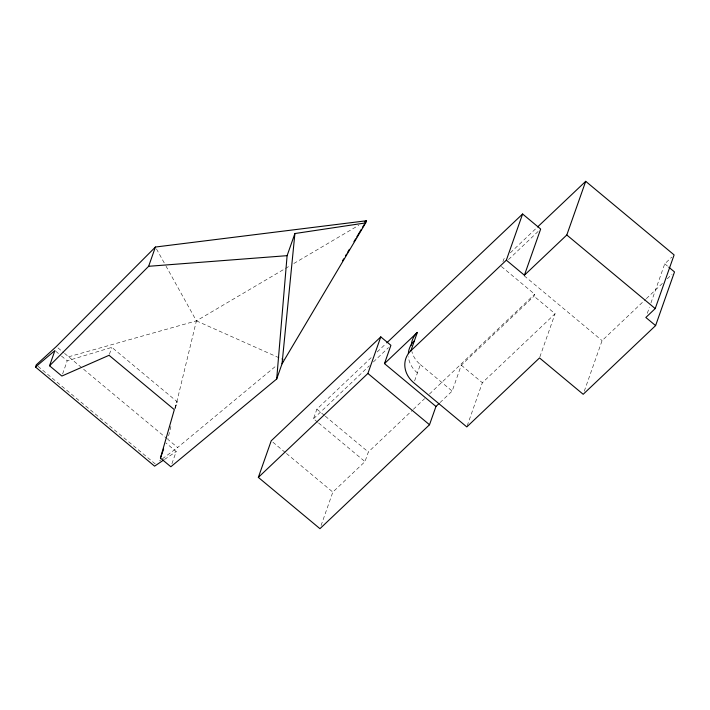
<?xml version="1.0" encoding="UTF-8"?>
<svg xmlns="http://www.w3.org/2000/svg" width="710" height="710" viewBox="0 0 710 710"><rect width="100%" height="100%" fill="white"/><g stroke="black" fill="none" stroke-linecap="round" stroke-linejoin="round"><path stroke-width="0.53" stroke-dasharray="3.55 2.66" d="M170.897 426.382L167.773 439.295L177.633 447.504L275.791 366.12M175.317 408.072L196.404 320.858L166.069 266.214M175.237 408.561L177.127 401.691L111.852 347.35L67.228 360.831L62.586 374.01M109.393 354.308L111.852 347.35M174.678 408.649L177.127 401.691M171.918 463.719L176.204 451.542L165.794 442.88M317.716 422.264L313.5 418.749L316.873 409.164L371.525 357.325M321.062 525.542L332.839 492.092L364.976 461.606L368.357 452.013L412.554 410.087M414.613 380.888L420.355 364.594A26.163 22.285 19.4 0 1 411.862 351.521M440.005 402.614L452.163 391.077L461.287 365.18L534 296.203L534.692 294.215L501.278 266.401M502.928 261.715L503.914 258.91L505.52 257.384M467.171 425.885L482.365 382.726L555.078 313.749L534 296.203M539.875 356.908L555.078 313.749M584.277 391.192L602.089 340.623L645.532 299.407M647.298 313.35L649.481 307.155M650.928 303.028L664.746 263.809L671.775 257.135M377.152 351.991L385.991 343.605M313.5 418.749L369.369 365.756M373.362 361.967L388.521 347.58M510.33 252.822L536.795 227.724M508.511 259.541L539.059 230.564M413.353 409.324L424.607 398.656M429.426 394.077L534.692 294.215M646.34 298.644L663.238 282.615M667.258 278.799L672.086 274.22M159.528 460.914L160.921 459.885M162.315 458.855L177.633 447.504M164.498 459.459L176.204 451.542M68.648 356.784L196.404 320.858L290.017 265.753M293.833 263.499L358.798 225.265M196.404 320.858L283.476 359.748M664.746 263.809L667.995 266.516M524.228 275.817L602.089 340.623M461.287 365.18L482.365 382.726M420.355 364.594L452.163 391.077M316.873 409.164L324.47 415.483M325.313 416.193L368.357 452.013M318.559 422.965L364.976 461.606M272.915 442.206L285.571 452.749M286.414 453.45L332.839 492.092M57.971 347.9L63.722 352.684M64.539 353.367L166.93 438.594M55.726 351.255L60.652 355.364M61.477 356.047L67.228 360.831M37.958 366.298L155.348 464.012M156.484 248.953L165.536 265.256M417.418 372.919A26.163 22.285 19.4 0 1 408.392 356.722"/><path stroke-width="1.06" d="M35.5 367.026L54.901 350.571L49.549 365.783L61.868 376.043L109.047 355.302L174.332 409.643L160.433 458.092L170.853 466.754L276.696 378.998L287.106 255.662L294.898 233.537L365.677 222.913L366.44 220.766L155.419 247.036L56.33 346.524L36.254 364.878L35.5 367.026L154.594 466.159L163.593 460.071M294.898 233.537L282.048 363.795L365.677 222.913M49.549 365.783L148.638 266.294L155.419 247.036M160.433 458.092L163.646 448.96M276.696 378.998L282.713 361.896M258.342 477.386L271.22 440.803L380.782 336.877L390.917 345.308L384.474 363.609L435.958 406.457L429.514 424.749L319.953 528.675L258.342 477.386L367.895 373.46L380.782 336.877M668.811 267.191L674.5 271.93L655.605 325.597L583.185 394.29L539.52 357.938L466.807 426.914L413.912 382.885A26.163 22.285 19.4 0 1 410.895 350.722L417.338 332.431L384.474 363.609M506.345 260.18L522.604 214.003L540.665 229.037L524.406 275.214L506.345 260.18L410.895 350.722M524.406 275.214L566.802 234.992L585.706 181.325L674.118 254.917L655.215 308.584L645.843 317.476L655.605 325.597M342.566 260.748L343.702 258.839M345.415 255.99L346.551 254.082M347.687 252.174L349.391 249.325M353.935 241.711L355.639 238.853M356.775 236.945L361.319 229.33M362.455 227.431L364.159 224.573M365.304 222.665L366.44 220.766L364.523 221.893M386.79 342.841L522.604 214.003M537.594 226.96L585.706 181.325M435.958 406.457L438.993 403.573M148.638 266.294L287.106 255.662M566.802 234.992L655.215 308.584M367.895 373.46L429.514 424.749M408.339 353.598A26.163 22.285 19.4 0 1 414.409 340.756M411.276 345.273A26.163 22.285 19.4 0 1 417.338 332.431"/></g></svg>
